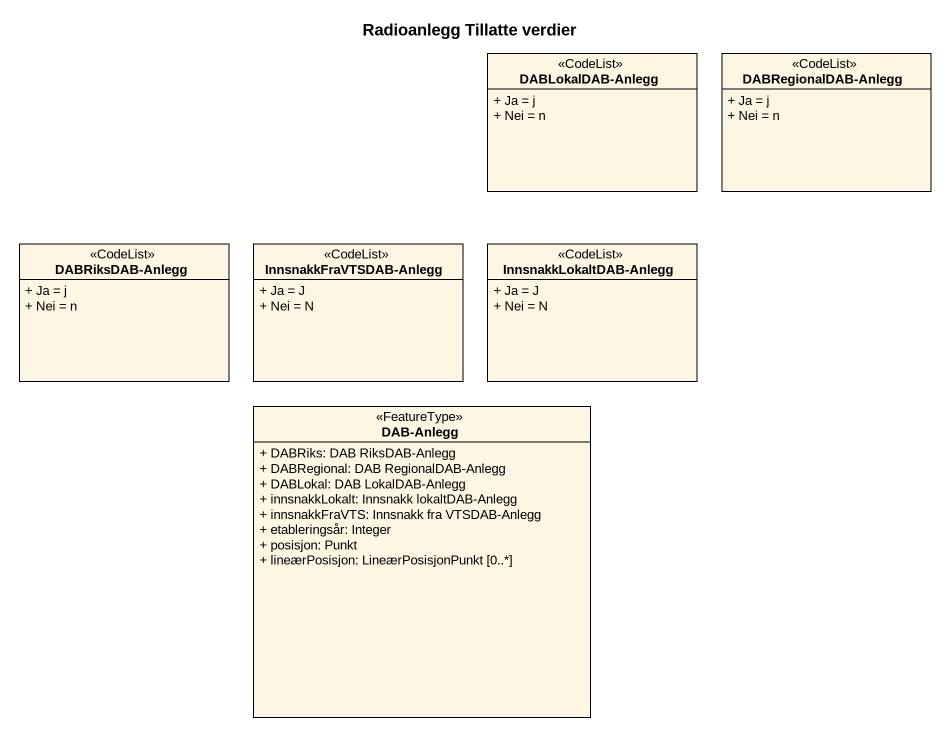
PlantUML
@startuml
title Radioanlegg Tillatte verdier
hide circle
hide empty members
skinparam classAttributeIconSize 0
class "DABLokalDAB-Anlegg" as DABLokalDAB_Anlegg <<CodeList>> {
  + Ja = j
  + Nei = n
}
class "DABRegionalDAB-Anlegg" as DABRegionalDAB_Anlegg <<CodeList>> {
  + Ja = j
  + Nei = n
}
class "DABRiksDAB-Anlegg" as DABRiksDAB_Anlegg <<CodeList>> {
  + Ja = j
  + Nei = n
}
class "InnsnakkFraVTSDAB-Anlegg" as InnsnakkFraVTSDAB_Anlegg <<CodeList>> {
  + Ja = J
  + Nei = N
}
class "InnsnakkLokaltDAB-Anlegg" as InnsnakkLokaltDAB_Anlegg <<CodeList>> {
  + Ja = J
  + Nei = N
}
class "DAB-Anlegg" as DAB_Anlegg <<FeatureType>> {
  + DABRiks: DAB RiksDAB-Anlegg
  + DABRegional: DAB RegionalDAB-Anlegg
  + DABLokal: DAB LokalDAB-Anlegg
  + innsnakkLokalt: Innsnakk lokaltDAB-Anlegg
  + innsnakkFraVTS: Innsnakk fra VTSDAB-Anlegg
  + etableringsår: Integer
  + posisjon: Punkt
  + lineærPosisjon: LineærPosisjonPunkt [0..*]
}
@enduml
